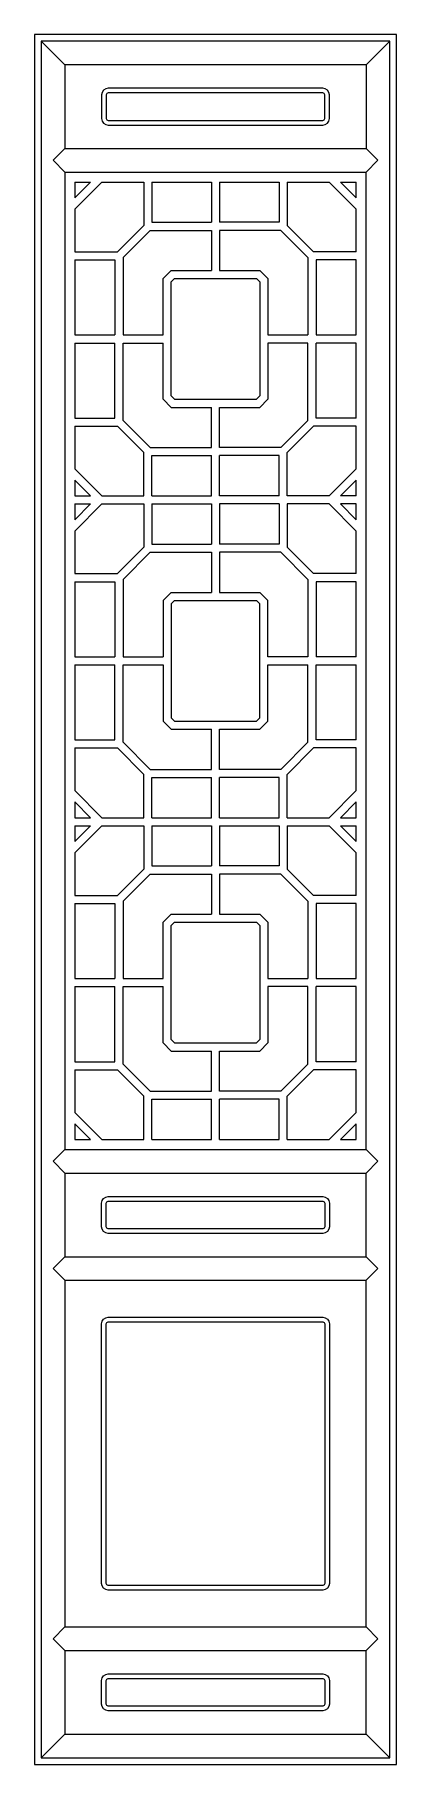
# Model space of a CAD drawing. Header units: metres. Extents: x 0 to 540, y 0 to 2580.
import ezdxf

# ---------------------------------------------------------------- set-up
doc = ezdxf.new("R2010")
doc.units = ezdxf.units.M
for name, color, linetype in [('3', 3, 'Continuous'), ('4', 4, 'Continuous'), ('7', 7, 'Continuous')]:
    doc.layers.add(name, color=color, linetype=linetype)

msp = doc.modelspace()

# ---------------------------------------------------------------- linework, layer by layer
at = {"layer": '3'}
for p, q in [((10, 2570), (45, 2535)), ((495, 2535), (530, 2570)), ((45, 2410), (27.5, 2392.5)), ((495, 2410), (512.5, 2392.5)), ((27.5, 2392.5), (45, 2375)), ((495, 2375), (512.5, 2392.5)), ((60, 2336.49), (83.51, 2360)), ((60, 2319.51), (100.49, 2360)), ((163, 2360), (163, 2295.49)), ((175, 2360), (175, 2300)), ((264, 2360), (264, 2300)), ((276, 2360), (276, 2300)), ((365, 2360), (365, 2300)), ((377, 2360), (377, 2295.49)), ((480, 2319.51), (439.51, 2360)), ((480, 2336.49), (456.49, 2360)), ((175, 2300), (264, 2300)), ((365, 2300), (276, 2300)), ((123.51, 2256), (163, 2295.49)), ((132, 2247.51), (172.49, 2288)), ((172.49, 2288), (264, 2288)), ((264, 2288), (264, 2228)), ((276, 2288), (276, 2228)), ((367.51, 2288), (276, 2288)), ((408, 2247.51), (367.51, 2288)), ((416.49, 2256), (377, 2295.49)), ((60, 2256), (123.51, 2256)), ((132, 2247.51), (132, 2132)), ((408, 2247.51), (408, 2132)), ((480, 2256), (416.49, 2256)), ((60, 2244), (120, 2244)), ((120, 2244), (120, 2132)), ((192, 2216), (204, 2228)), ((204, 2228), (264, 2228)), ((276, 2228), (336, 2228)), ((336, 2228), (348, 2216)), ((420, 2244), (420, 2132)), ((480, 2244), (420, 2244)), ((192, 2132), (192, 2216)), ((204, 2211.03), (208.97, 2216)), ((204, 2040.97), (204, 2211.03)), ((208.97, 2216), (331.03, 2216)), ((331.03, 2216), (336, 2211.03)), ((336, 2211.03), (336, 2040.97)), ((348, 2216), (348, 2132)), ((60, 2132), (120, 2132)), ((60, 2120), (120, 2120)), ((120, 2008), (120, 2120)), ((132, 2132), (192, 2132)), ((132, 2120), (192, 2120)), ((132, 2004.49), (132, 2120)), ((192, 2036), (192, 2120)), ((348, 2132), (408, 2132)), ((408, 2120), (348, 2120)), ((348, 2120), (348, 2036)), ((408, 2004.49), (408, 2120)), ((420, 2132), (480, 2132)), ((420, 2008), (420, 2120)), ((480, 2120), (420, 2120)), ((204, 2040.97), (208.97, 2036)), ((331.03, 2036), (336, 2040.97)), ((192, 2036), (204, 2024)), ((204, 2024), (264, 2024)), ((208.97, 2036), (331.03, 2036)), ((264, 1964), (264, 2024)), ((276, 1964), (276, 2024)), ((276, 2024), (336, 2024)), ((336, 2024), (348, 2036)), ((60, 2008), (120, 2008)), ((60, 1996), (123.51, 1996)), ((123.51, 1996), (163, 1956.51)), ((132, 2004.49), (172.49, 1964)), ((408, 2004.49), (367.51, 1964)), ((416.49, 1996), (377, 1956.51)), ((480, 1996), (416.49, 1996)), ((480, 2008), (420, 2008)), ((172.49, 1964), (264, 1964)), ((367.51, 1964), (276, 1964)), ((163, 1892), (163, 1956.51)), ((175, 1892), (175, 1952)), ((175, 1952), (264, 1952)), ((264, 1892), (264, 1952)), ((276, 1892), (276, 1952)), ((365, 1952), (276, 1952)), ((365, 1892), (365, 1952)), ((377, 1892), (377, 1956.51)), ((60, 1932.49), (100.49, 1892)), ((60, 1915.51), (83.51, 1892)), ((480, 1932.49), (439.51, 1892)), ((480, 1915.51), (456.49, 1892)), ((60, 1892), (83.51, 1892)), ((100.49, 1892), (163, 1892)), ((175, 1892), (264, 1892)), ((365, 1892), (276, 1892)), ((439.51, 1892), (377, 1892)), ((480, 1892), (456.49, 1892)), ((60, 1856.49), (83.51, 1880)), ((60, 1880), (83.51, 1880)), ((60, 1839.51), (100.49, 1880)), ((100.49, 1880), (163, 1880)), ((163, 1880), (163, 1815.49)), ((175, 1880), (264, 1880)), ((175, 1880), (175, 1820)), ((264, 1880), (264, 1820)), ((276, 1880), (276, 1820)), ((365, 1880), (276, 1880)), ((365, 1880), (365, 1820)), ((439.51, 1880), (377, 1880)), ((377, 1880), (377, 1815.49)), ((480, 1839.51), (439.51, 1880)), ((480, 1880), (456.49, 1880)), ((480, 1856.49), (456.49, 1880)), ((123.51, 1776), (163, 1815.49)), ((132, 1767.51), (172.49, 1808)), ((172.49, 1808), (264, 1808)), ((175, 1820), (264, 1820)), ((264, 1808), (264, 1748)), ((365, 1820), (276, 1820)), ((276, 1808), (276, 1748)), ((367.51, 1808), (276, 1808)), ((408, 1767.51), (367.51, 1808)), ((416.49, 1776), (377, 1815.49)), ((60, 1776), (123.51, 1776)), ((60, 1764), (120, 1764)), ((120, 1764), (120, 1652)), ((132, 1767.51), (132, 1652)), ((408, 1767.51), (408, 1652)), ((480, 1776), (416.49, 1776)), ((420, 1764), (420, 1652)), ((480, 1764), (420, 1764)), ((192, 1736), (204, 1748)), ((192, 1736), (192, 1652)), ((204, 1748), (264, 1748)), ((204, 1731.03), (208.97, 1736)), ((204, 1731.03), (204, 1560.97)), ((208.97, 1736), (331.03, 1736)), ((276, 1748), (336, 1748)), ((331.03, 1736), (336, 1731.03)), ((336, 1748), (348, 1736)), ((336, 1560.97), (336, 1731.03)), ((348, 1652), (348, 1736)), ((60, 1652), (120, 1652)), ((132, 1652), (192, 1652)), ((408, 1652), (348, 1652)), ((480, 1652), (420, 1652)), ((60, 1640), (120, 1640)), ((120, 1528), (120, 1640)), ((132, 1524.49), (132, 1640)), ((132, 1640), (192, 1640)), ((192, 1640), (192, 1556)), ((348, 1640), (408, 1640)), ((348, 1556), (348, 1640)), ((408, 1524.49), (408, 1640)), ((420, 1528), (420, 1640)), ((420, 1640), (480, 1640)), ((192, 1556), (204, 1544)), ((204, 1560.97), (208.97, 1556)), ((208.97, 1556), (331.03, 1556)), ((331.03, 1556), (336, 1560.97)), ((336, 1544), (348, 1556)), ((60, 1528), (120, 1528)), ((132, 1524.49), (172.49, 1484)), ((204, 1544), (264, 1544)), ((264, 1484), (264, 1544)), ((276, 1484), (276, 1544)), ((276, 1544), (336, 1544)), ((408, 1524.49), (367.51, 1484)), ((480, 1528), (420, 1528)), ((60, 1516), (123.51, 1516)), ((123.51, 1516), (163, 1476.51)), ((416.49, 1516), (377, 1476.51)), ((480, 1516), (416.49, 1516)), ((163, 1412), (163, 1476.51)), ((172.49, 1484), (264, 1484)), ((175, 1472), (264, 1472)), ((175, 1412), (175, 1472)), ((264, 1412), (264, 1472)), ((367.51, 1484), (276, 1484)), ((276, 1412), (276, 1472)), ((365, 1472), (276, 1472)), ((365, 1412), (365, 1472)), ((377, 1412), (377, 1476.51)), ((60, 1452.49), (100.49, 1412)), ((480, 1452.49), (439.51, 1412)), ((60, 1435.51), (83.51, 1412)), ((480, 1435.51), (456.49, 1412)), ((60, 1412), (83.51, 1412)), ((60, 1376.49), (83.51, 1400)), ((60, 1359.51), (100.49, 1400)), ((60, 1400), (83.51, 1400)), ((100.49, 1412), (163, 1412)), ((100.49, 1400), (163, 1400)), ((163, 1400), (163, 1335.49)), ((175, 1412), (264, 1412)), ((175, 1400), (175, 1340)), ((175, 1400), (264, 1400)), ((264, 1400), (264, 1340)), ((276, 1412), (365, 1412)), ((276, 1400), (276, 1340)), ((276, 1400), (365, 1400)), ((365, 1400), (365, 1340)), ((377, 1412), (439.51, 1412)), ((377, 1400), (439.51, 1400)), ((377, 1400), (377, 1335.49)), ((480, 1359.51), (439.51, 1400)), ((456.49, 1412), (480, 1412)), ((480, 1376.49), (456.49, 1400)), ((456.49, 1400), (480, 1400)), ((123.51, 1296), (163, 1335.49)), ((132, 1287.51), (172.49, 1328)), ((172.49, 1328), (264, 1328)), ((175, 1340), (264, 1340)), ((264, 1328), (264, 1268)), ((365, 1340), (276, 1340)), ((276, 1328), (276, 1268)), ((367.51, 1328), (276, 1328)), ((408, 1287.51), (367.51, 1328)), ((416.49, 1296), (377, 1335.49)), ((60, 1296), (123.51, 1296)), ((480, 1296), (416.49, 1296)), ((60, 1284), (120, 1284)), ((120, 1284), (120, 1172)), ((132, 1287.51), (132, 1172)), ((192, 1256), (204, 1268)), ((204, 1268), (264, 1268)), ((276, 1268), (336, 1268)), ((336, 1268), (348, 1256)), ((408, 1287.51), (408, 1172)), ((480, 1284), (420, 1284)), ((420, 1284), (420, 1172)), ((192, 1172), (192, 1256)), ((204, 1251.03), (208.97, 1256)), ((204, 1080.97), (204, 1251.03)), ((208.97, 1256), (331.03, 1256)), ((331.03, 1256), (336, 1251.03)), ((336, 1251.03), (336, 1080.97)), ((348, 1256), (348, 1172)), ((60, 1172), (120, 1172)), ((132, 1172), (192, 1172)), ((348, 1172), (408, 1172)), ((420, 1172), (480, 1172)), ((60, 1160), (120, 1160)), ((120, 1048), (120, 1160)), ((132, 1044.49), (132, 1160)), ((132, 1160), (192, 1160)), ((192, 1076), (192, 1160)), ((348, 1160), (348, 1076)), ((408, 1160), (348, 1160)), ((408, 1044.49), (408, 1160)), ((420, 1048), (420, 1160)), ((480, 1160), (420, 1160)), ((192, 1076), (204, 1064)), ((204, 1080.97), (208.97, 1076)), ((204, 1064), (264, 1064)), ((208.97, 1076), (331.03, 1076)), ((264, 1004), (264, 1064)), ((276, 1004), (276, 1064)), ((276, 1064), (336, 1064)), ((331.03, 1076), (336, 1080.97)), ((336, 1064), (348, 1076)), ((60, 1048), (120, 1048)), ((60, 1036), (123.51, 1036)), ((123.51, 1036), (163, 996.51)), ((132, 1044.49), (172.49, 1004)), ((408, 1044.49), (367.51, 1004)), ((416.49, 1036), (377, 996.51)), ((480, 1036), (416.49, 1036)), ((480, 1048), (420, 1048)), ((163, 932), (163, 996.51)), ((172.49, 1004), (264, 1004)), ((175, 932), (175, 992)), ((175, 992), (264, 992)), ((264, 932), (264, 992)), ((367.51, 1004), (276, 1004)), ((276, 932), (276, 992)), ((365, 992), (276, 992)), ((365, 932), (365, 992)), ((377, 932), (377, 996.51)), ((60, 972.49), (100.49, 932)), ((60, 955.51), (83.51, 932)), ((480, 972.49), (439.51, 932)), ((480, 955.51), (456.49, 932)), ((27.5, 899.5), (45, 917)), ((495, 917), (512.5, 899.5)), ((45, 882), (27.5, 899.5)), ((495, 882), (512.5, 899.5)), ((27.5, 739.5), (45, 757)), ((495, 757), (512.5, 739.5)), ((45, 722), (27.5, 739.5)), ((495, 722), (512.5, 739.5)), ((27.5, 187.5), (45, 205)), ((45, 170), (27.5, 187.5)), ((495, 205), (512.5, 187.5)), ((495, 170), (512.5, 187.5)), ((10, 10), (45, 45)), ((495, 45), (530, 10))]:
    msp.add_line(p, q, dxfattribs=at)
msp.add_lwpolyline([(10, 10), (530, 10), (530, 2570), (10, 2570)], close=True, dxfattribs=at)
for points in [[(110, 2445), (430, 2445, 0.41), (440, 2455), (440, 2490, 0.41), (430, 2500), (110, 2500, 0.41), (100, 2490), (100, 2455, 0.41)], [(110, 2452), (430, 2452, 0.41), (433, 2455), (433, 2490, 0.41), (430, 2493), (110, 2493, 0.41), (107, 2490), (107, 2455, 0.41)], [(110, 847), (430, 847, -0.41), (440, 837), (440, 802, -0.41), (430, 792), (110, 792, -0.41), (100, 802), (100, 837, -0.41)], [(110, 840), (430, 840, -0.41), (433, 837), (433, 802, -0.41), (430, 799), (110, 799, -0.41), (107, 802), (107, 837, -0.41)], [(110, 667), (430, 667, -0.41), (440, 657), (440, 270, -0.41), (430, 260), (110, 260, -0.41), (100, 270), (100, 657, -0.41)], [(110, 660), (430, 660, -0.41), (433, 657), (433, 270, -0.41), (430, 267), (110, 267, -0.41), (107, 270), (107, 657, -0.41)], [(110, 135), (430, 135, -0.41), (440, 125), (440, 90, -0.41), (430, 80), (110, 80, -0.41), (100, 90), (100, 125, -0.41)], [(110, 128), (430, 128, -0.41), (433, 125), (433, 90, -0.41), (430, 87), (110, 87, -0.41), (107, 90), (107, 125, -0.41)]]:
    msp.add_lwpolyline(points, format="xyb", close=True, dxfattribs=at)
at = {"layer": '4'}
msp.add_lwpolyline([(0, 0), (540, 0), (540, 2580), (0, 2580)], close=True, dxfattribs=at)
at = {"layer": '7'}
for p, q in [((495, 2535), (45, 2535)), ((45, 2535), (45, 2410)), ((495, 2535), (495, 2410)), ((45, 2410), (495, 2410)), ((45, 2375), (45, 917)), ((45, 2375), (495, 2375)), ((495, 917), (495, 2375)), ((60, 2360), (60, 2336.49)), ((60, 2360), (83.51, 2360)), ((100.49, 2360), (163, 2360)), ((175, 2360), (264, 2360)), ((276, 2360), (365, 2360)), ((377, 2360), (439.51, 2360)), ((456.49, 2360), (480, 2360)), ((480, 2336.49), (480, 2360)), ((60, 2319.51), (60, 2256)), ((480, 2256), (480, 2319.51)), ((60, 2244), (60, 2132)), ((480, 2132), (480, 2244)), ((60, 2120), (60, 2008)), ((480, 2008), (480, 2120)), ((60, 1996), (60, 1932.49)), ((480, 1932.49), (480, 1996)), ((60, 1915.51), (60, 1892)), ((480, 1892), (480, 1915.51)), ((60, 1880), (60, 1856.49)), ((480, 1856.49), (480, 1880)), ((60, 1839.51), (60, 1776)), ((480, 1776), (480, 1839.51)), ((60, 1764), (60, 1652)), ((480, 1652), (480, 1764)), ((60, 1640), (60, 1528)), ((480, 1528), (480, 1640)), ((60, 1516), (60, 1452.49)), ((480, 1452.49), (480, 1516)), ((60, 1435.51), (60, 1412)), ((480, 1412), (480, 1435.51)), ((60, 1400), (60, 1376.49)), ((480, 1376.49), (480, 1400)), ((60, 1359.51), (60, 1296)), ((480, 1296), (480, 1359.51)), ((60, 1284), (60, 1172)), ((480, 1172), (480, 1284)), ((60, 1160), (60, 1048)), ((480, 1048), (480, 1160)), ((60, 1036), (60, 972.49)), ((480, 972.49), (480, 1036)), ((60, 955.51), (60, 932)), ((480, 932), (480, 955.51)), ((60, 932), (83.51, 932)), ((100.49, 932), (163, 932)), ((175, 932), (264, 932)), ((276, 932), (365, 932)), ((377, 932), (439.51, 932)), ((456.49, 932), (480, 932)), ((45, 917), (495, 917)), ((45, 882), (495, 882)), ((45, 882), (45, 757)), ((495, 757), (495, 882)), ((45, 757), (495, 757)), ((45, 722), (495, 722)), ((45, 722), (45, 205)), ((495, 205), (495, 722)), ((45, 205), (495, 205)), ((45, 170), (495, 170)), ((45, 170), (45, 45)), ((495, 45), (495, 170)), ((45, 45), (495, 45))]:
    msp.add_line(p, q, dxfattribs=at)

doc.saveas('drawing.dxf')
